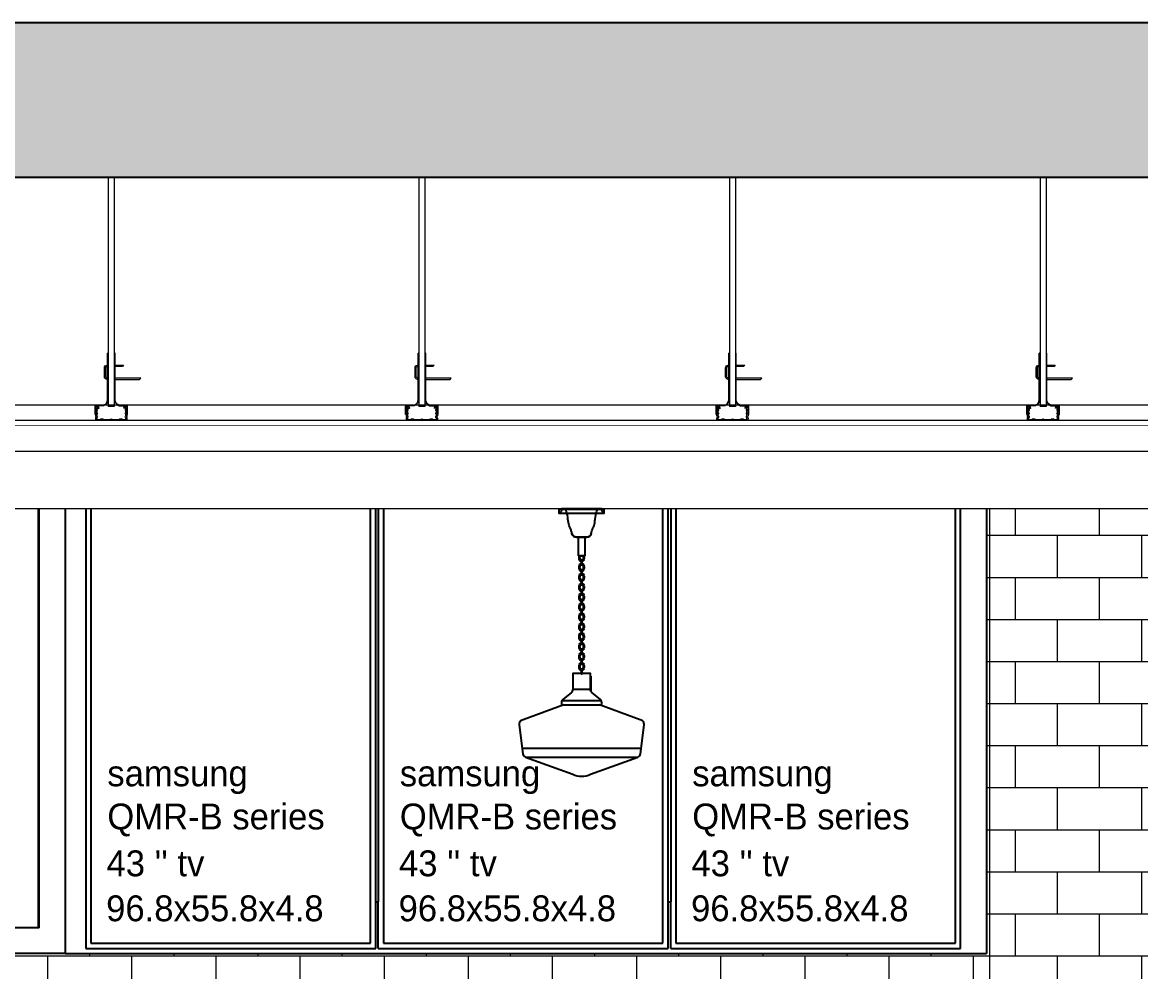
# Model space of a CAD drawing. Header units: millimetres. Extents: x 106699 to 122058, y 158555 to 162844.
# Drawn here: x 108004 to 108220, y 160350.9 to 160534.3 of the extents above; entities that cross this region are included whole.
import ezdxf

# ---------------------------------------------------------------- set-up
doc = ezdxf.new("R2010")
doc.units = ezdxf.units.MM
for name, color, linetype, lineweight in [('0-LNS-VLG', 9, 'Continuous', 0), ('2-SPS-ALC', 3, 'Continuous', 0), ('300_Z4_STR_F03$0$AUDIT_D_220920114151-103', 251, 'Continuous', 5), ('ahsap gorunus arka kalın', 43, 'Continuous', 9), ('ahsap kesit on', 40, 'Continuous', 20), ('no3_yazı tefriş', 152, 'Continuous', 0)]:
    doc.layers.add(name, color=color, linetype=linetype, lineweight=lineweight)
for name, color, linetype in [('2-SPC-STC-AsmaTavan', 3, 'Continuous'), ('300_Z4_STR_F03$0$2-SPS-RCN', 2, 'Continuous'), ('S2000-002 Çizgi', 7, 'Continuous')]:
    doc.layers.add(name, color=color, linetype=linetype)
doc.styles.get("Standard").update_dxf_attribs({"font": 'arial.ttf'})

# ---------------------------------------------------------------- blocks, each defined once
blk = doc.blocks.new('A$C56d1615e')
at = {"layer": 'no3_yazı tefriş', "color": 3, "char_height": 5, "width": 105.5846, "attachment_point": 1}
for s, insert in [('{\\fManrope Light|b0|i0|c0|p2;samsung\\PQMR-B series}', (0.23, 28.92, 4.89)), ("{\\fManrope Light|b0|i0|c0|p2;43 '' tv}", (0.07, 11.53, 4.89)), ('{\\fManrope Light|b0|i0|c0|p2;96.8x55.8x4.8}', (0, 2.84, 4.74))]:
    blk.add_mtext(s, dxfattribs=dict(at, insert=insert))
blk = doc.blocks.new('arka1')
at = {"layer": 'S2000-002 Çizgi', "color": 8, "true_color": 0x7a7a7a}
for p, q in [((117326.66, 157503.86), (117391.55, 157503.86)), ((117391.55, 157503.86), (117391.55, 157403.86)), ((117391.55, 157503.86), (117569.56, 157503.86)), ((117569.56, 157503.86), (117569.56, 157403.86)), ((117451.56, 157501.99), (117395.56, 157501.99)), ((117395.56, 157501.73), (117395.56, 157501.99)), ((117451.56, 157501.73), (117395.56, 157501.73)), ((117395.56, 157501.73), (117395.56, 157404.86)), ((117450.56, 157500.73), (117396.56, 157500.73)), ((117396.56, 157500.73), (117396.56, 157405.87)), ((117450.56, 157405.87), (117450.56, 157500.73)), ((117451.56, 157501.73), (117451.56, 157501.99)), ((117451.56, 157493.86), (117451.56, 157501.73)), ((117508.06, 157501.99), (117452.06, 157501.99)), ((117452.06, 157501.73), (117452.06, 157501.99)), ((117508.06, 157501.73), (117452.06, 157501.73)), ((117452.06, 157501.73), (117452.06, 157493.86)), ((117507.06, 157500.73), (117453.06, 157500.73)), ((117453.06, 157500.73), (117453.06, 157405.87)), ((117507.06, 157405.87), (117507.06, 157500.73)), ((117508.06, 157501.73), (117508.06, 157501.99)), ((117508.06, 157493.86), (117508.06, 157501.73)), ((117564.56, 157501.99), (117508.56, 157501.99)), ((117508.56, 157501.73), (117508.56, 157501.99)), ((117564.56, 157501.73), (117508.56, 157501.73)), ((117508.56, 157501.73), (117508.56, 157493.86)), ((117563.56, 157500.73), (117509.56, 157500.73)), ((117509.56, 157500.73), (117509.56, 157405.87)), ((117563.56, 157405.87), (117563.56, 157500.73)), ((117564.56, 157501.73), (117564.56, 157501.99)), ((117564.56, 157404.86), (117564.56, 157501.73)), ((117386.36, 157498.86), (117380.49, 157498.86)), ((117386.36, 157498.86), (117386.36, 157408.86)), ((117386.55, 157498.86), (117386.36, 157498.86)), ((117386.55, 157408.86), (117386.55, 157498.86)), ((117452.06, 157493.86), (117451.56, 157493.86)), ((117451.56, 157413.86), (117451.56, 157493.86)), ((117452.06, 157493.86), (117452.06, 157413.86)), ((117508.56, 157493.86), (117508.06, 157493.86)), ((117508.06, 157413.86), (117508.06, 157493.86)), ((117508.56, 157493.86), (117508.56, 157413.86)), ((117451.56, 157413.86), (117452.06, 157413.86)), ((117451.56, 157404.86), (117451.56, 157413.86)), ((117452.06, 157404.86), (117452.06, 157413.86)), ((117508.06, 157413.86), (117508.56, 157413.86)), ((117508.06, 157404.86), (117508.06, 157413.86)), ((117508.56, 157404.86), (117508.56, 157413.86)), ((117386.36, 157408.86), (117380.49, 157408.86)), ((117386.55, 157408.86), (117386.36, 157408.86)), ((117396.56, 157405.87), (117450.56, 157405.87)), ((117396.56, 157405.86), (117396.56, 157405.87)), ((117396.56, 157405.86), (117450.56, 157405.86)), ((117450.56, 157405.86), (117450.56, 157405.87)), ((117453.06, 157405.87), (117507.06, 157405.87)), ((117453.06, 157405.86), (117453.06, 157405.87)), ((117453.06, 157405.86), (117507.06, 157405.86)), ((117507.06, 157405.86), (117507.06, 157405.87)), ((117509.56, 157405.87), (117563.56, 157405.87)), ((117509.56, 157405.86), (117509.56, 157405.87)), ((117509.56, 157405.86), (117563.56, 157405.86)), ((117563.56, 157405.86), (117563.56, 157405.87)), ((117391.55, 157403.86), (117326.66, 157403.86)), ((117391.55, 157403.86), (117569.56, 157403.86)), ((117395.56, 157404.86), (117451.56, 157404.86)), ((117452.06, 157404.86), (117508.06, 157404.86)), ((117508.56, 157404.86), (117564.56, 157404.86))]:
    blk.add_line(p, q, dxfattribs=at)
blk.add_lwpolyline([(117256.55, 157503.86), (117256.55, 157505.86), (117569.56, 157505.86), (117569.56, 157503.86), (117256.55, 157503.86)], dxfattribs=at)
at = {"layer": 'S2000-002 Çizgi'}
for p in [(117399.49, 157412.27), (117455.99, 157412.27), (117512.49, 157412.27)]:
    blk.add_blockref('A$C56d1615e', p, dxfattribs=at)
blk = doc.blocks.new('*U66')
at = {"layer": '2-SPS-ALC'}
h = blk.add_hatch(color=256, dxfattribs=at)
h.dxf.hatch_style = 1
edge = h.paths.add_edge_path()
edge.add_arc((2.7, 2.4), 0.1, 0, 180, ccw=False)
edge.add_line((2.8, 2.4), (2.8, 2.26))
edge.add_arc((2.78, 2.26), 0.025, -60, 0, ccw=False)
edge.add_arc((2.9, 2.04), 0.225, 120, 240)
edge.add_arc((2.78, 1.82), 0.025, 0, 60, ccw=False)
edge.add_line((2.8, 1.82), (2.8, 1.59))
edge.add_arc((2.78, 1.59), 0.025, 300, 360, ccw=False)
edge.add_arc((2.9, 1.37), 0.225, 120, 240)
edge.add_arc((2.78, 1.15), 0.025, 0, 60, ccw=False)
edge.add_line((2.8, 1.15), (2.8, 0.92))
edge.add_arc((2.78, 0.92), 0.025, -60, 0, ccw=False)
edge.add_arc((2.9, 0.7), 0.225, 120, 240)
edge.add_arc((2.78, 0.48), 0.025, 0, 60, ccw=False)
edge.add_line((2.8, 0.48), (2.8, 0.23))
edge.add_arc((2.78, 0.23), 0.025, -90, 0, ccw=False)
edge.add_line((2.78, 0.2), (2.21, 0.2))
edge.add_arc((2.21, 0.23), 0.025, 214.3884, 270, ccw=False)
edge.add_arc((2.01, 0.08), 0.225, 34.3884, 90)
edge.add_line((2.01, 0.31), (1.66, 0.31))
edge.add_arc((1.66, 0.08), 0.225, 90, 145.6116)
edge.add_arc((1.45, 0.23), 0.025, 270, 325.6116, ccw=False)
edge.add_line((1.45, 0.2), (0.22, 0.2))
edge.add_arc((0.22, 0.23), 0.025, 210, 270, ccw=False)
edge.add_arc((0, 0.1), 0.225, 30, 150)
edge.add_arc((-0.22, 0.23), 0.025, 270, 330, ccw=False)
edge.add_line((-0.22, 0.2), (-1.45, 0.2))
edge.add_arc((-1.45, 0.23), 0.025, 214.3884, 270, ccw=False)
edge.add_arc((-1.66, 0.08), 0.225, 34.3884, 90)
edge.add_line((-1.66, 0.31), (-2.01, 0.31))
edge.add_arc((-2.01, 0.08), 0.225, 90, 145.6116)
edge.add_arc((-2.21, 0.23), 0.025, 270, 325.6116, ccw=False)
edge.add_line((-2.21, 0.2), (-2.78, 0.2))
edge.add_arc((-2.78, 0.23), 0.025, 180, 270, ccw=False)
edge.add_line((-2.8, 0.23), (-2.8, 0.48))
edge.add_arc((-2.78, 0.48), 0.025, 120, 180, ccw=False)
edge.add_arc((-2.9, 0.7), 0.225, 300, 420)
edge.add_arc((-2.78, 0.92), 0.025, 180, 240, ccw=False)
edge.add_line((-2.8, 0.92), (-2.8, 1.15))
edge.add_arc((-2.78, 1.15), 0.025, 120, 180, ccw=False)
edge.add_arc((-2.9, 1.37), 0.225, 300, 420)
edge.add_arc((-2.78, 1.59), 0.025, 180, 240, ccw=False)
edge.add_line((-2.8, 1.59), (-2.8, 1.82))
edge.add_arc((-2.78, 1.82), 0.025, 120, 180, ccw=False)
edge.add_arc((-2.9, 2.04), 0.225, 300, 420)
edge.add_arc((-2.78, 2.26), 0.025, 180, 240, ccw=False)
edge.add_line((-2.8, 2.26), (-2.8, 2.4))
edge.add_arc((-2.7, 2.4), 0.1, 0, 180, ccw=False)
edge.add_line((-2.6, 2.4), (-2.4, 2.4))
edge.add_arc((-2.7, 2.4), 0.3, 0, 180)
edge.add_line((-3, 2.4), (-3, 2.26))
edge.add_arc((-2.78, 2.26), 0.225, 180, 240)
edge.add_arc((-2.9, 2.04), 0.025, -60, 60, ccw=False)
edge.add_arc((-2.78, 1.82), 0.225, 120, 180)
edge.add_line((-3, 1.82), (-3, 1.59))
edge.add_arc((-2.78, 1.59), 0.225, 180, 240)
edge.add_arc((-2.9, 1.37), 0.025, -60, 60, ccw=False)
edge.add_arc((-2.78, 1.15), 0.225, 120, 180)
edge.add_line((-3, 1.15), (-3, 0.92))
edge.add_arc((-2.78, 0.92), 0.225, 180, 240)
edge.add_arc((-2.9, 0.7), 0.025, -60, 60, ccw=False)
edge.add_arc((-2.78, 0.48), 0.225, 120, 180)
edge.add_line((-3, 0.48), (-3, 0.23))
edge.add_arc((-2.78, 0.23), 0.225, 180, 270)
edge.add_line((-2.78, 0), (-2.21, 0))
edge.add_arc((-2.21, 0.23), 0.225, 270, 325.6116)
edge.add_arc((-2.01, 0.08), 0.025, 90, 145.6116, ccw=False)
edge.add_line((-2.01, 0.11), (-1.66, 0.11))
edge.add_arc((-1.66, 0.08), 0.025, 34.3884, 90, ccw=False)
edge.add_arc((-1.45, 0.23), 0.225, 214.3884, 270)
edge.add_line((-1.45, 0), (-0.22, 0))
edge.add_arc((-0.22, 0.23), 0.225, 270, 330)
edge.add_arc((0, 0.1), 0.025, 30, 150, ccw=False)
edge.add_arc((0.22, 0.23), 0.225, 210, 270)
edge.add_line((0.22, 0), (1.45, 0))
edge.add_arc((1.45, 0.23), 0.225, 270, 325.6116)
edge.add_arc((1.66, 0.08), 0.025, 90, 145.6116, ccw=False)
edge.add_line((1.66, 0.11), (2.01, 0.11))
edge.add_arc((2.01, 0.08), 0.025, 34.3884, 90, ccw=False)
edge.add_arc((2.21, 0.23), 0.225, 214.3884, 270)
edge.add_line((2.21, 0), (2.78, 0))
edge.add_arc((2.78, 0.23), 0.225, 270, 360)
edge.add_line((3, 0.23), (3, 0.48))
edge.add_arc((2.78, 0.48), 0.225, 360, 420)
edge.add_arc((2.9, 0.7), 0.025, 120, 240, ccw=False)
edge.add_arc((2.78, 0.92), 0.225, 300, 360)
edge.add_line((3, 0.92), (3, 1.15))
edge.add_arc((2.78, 1.15), 0.225, 0, 60)
edge.add_arc((2.9, 1.37), 0.025, 120, 240, ccw=False)
edge.add_arc((2.78, 1.59), 0.225, 300, 360)
edge.add_line((3, 1.59), (3, 1.82))
edge.add_arc((2.78, 1.82), 0.225, 360, 420)
edge.add_arc((2.9, 2.04), 0.025, 120, 240, ccw=False)
edge.add_arc((2.78, 2.26), 0.225, 300, 360)
edge.add_line((3, 2.26), (3, 2.4))
edge.add_arc((2.7, 2.4), 0.3, 360, 540)
edge.add_arc((2.5, 2.4), 0.1, 180, 360)
at = {"layer": '0-LNS-VLG'}
for p, q in [((-0.58, 46.94), (-0.58, 2.73)), ((0.58, 46.94), (0.58, 2.73)), ((-0.73, 13.03), (-0.62, 13.03)), ((-0.62, 13.03), (-0.58, 13.03)), ((0.58, 13.03), (0.63, 13.03)), ((0.63, 13.03), (0.73, 13.03)), ((-1.5, 2.86), (-1.5, 2.96)), ((-0.73, 3.97), (-0.62, 3.97)), ((-0.58, 2.73), (0.58, 2.73)), ((0.73, 3.97), (0.63, 3.97)), ((1.5, 2.86), (1.5, 2.96))]:
    blk.add_line(p, q, dxfattribs=at)
for points in [[(-3.05, 2.73), (-3.05, 1.15), (-3.15, 1.15), (-3.15, 2.73), (-3.15, 2.75, -0.414214), (-2.95, 2.95), (-1.59, 2.95, 0.102435), (-1.43, 2.98, 0.277557), (-0.73, 3.97), (-0.73, 13.03)], [(-0.62, 13.03), (-0.62, 3.97, -0.279244), (-1.39, 2.89, -0.102435), (-1.59, 2.85), (-2.95, 2.85, 0.414214), (-3.05, 2.75), (-3.05, 2.73)], [(0.63, 13.03), (0.63, 3.97, 0.279244), (1.39, 2.89, 0.102435), (1.59, 2.85), (2.95, 2.85, -0.414214), (3.05, 2.75), (3.05, 2.73), (3.05, 1.15), (3.15, 1.15), (3.15, 2.73), (3.15, 2.75, 0.414214), (2.95, 2.95), (1.59, 2.95, -0.102435), (1.43, 2.98, -0.277557), (0.73, 3.97), (0.73, 13.03)], [(0.73, 7.95), (0.83, 7.95, 0.414214), (1.33, 8.45), (1.33, 10.2, 0.414214), (0.83, 10.7), (0.73, 10.7)], [(0.73, 8.2), (0.83, 8.2, 0.414214), (1.08, 8.45), (1.08, 10.2, 0.414214), (0.83, 10.45), (0.73, 10.45)]]:
    blk.add_lwpolyline(points, format="xyb", dxfattribs=at)
for points in [[(-0.73, 10.7), (-2.37, 10.7), (-2.13, 10.45), (-0.73, 10.45)], [(-0.73, 7.95), (-5.43, 7.95), (-5.67, 8.2), (-0.73, 8.2)]]:
    blk.add_lwpolyline(points, dxfattribs=at)
at = {"layer": '2-SPS-ALC'}
blk.add_lwpolyline([(2.6, 2.4, -1), (2.8, 2.4), (2.8, 2.26, -0.267949), (2.79, 2.23, 0.57735), (2.79, 1.85, -0.267949), (2.8, 1.82), (2.8, 1.59, -0.267949), (2.79, 1.56, 0.57735), (2.79, 1.18, -0.267949), (2.8, 1.15), (2.8, 0.92, -0.267949), (2.79, 0.89, 0.57735), (2.79, 0.51, -0.267949), (2.8, 0.48), (2.8, 0.23, -0.414214), (2.78, 0.2), (2.21, 0.2, -0.247529), (2.19, 0.21, 0.247529), (2.01, 0.31), (1.66, 0.31, 0.247529), (1.47, 0.21, -0.247529), (1.45, 0.2), (0.22, 0.2, -0.267949), (0.19, 0.21, 0.57735), (-0.19, 0.21, -0.267949), (-0.22, 0.2), (-1.45, 0.2, -0.247529), (-1.47, 0.21, 0.247529), (-1.66, 0.31), (-2.01, 0.31, 0.247529), (-2.19, 0.21, -0.247529), (-2.21, 0.2), (-2.78, 0.2, -0.414214), (-2.8, 0.23), (-2.8, 0.48, -0.267949), (-2.79, 0.51, 0.57735), (-2.79, 0.89, -0.267949), (-2.8, 0.92), (-2.8, 1.15, -0.267949), (-2.79, 1.18, 0.57735), (-2.79, 1.56, -0.267949), (-2.8, 1.59), (-2.8, 1.82, -0.267949), (-2.79, 1.85, 0.57735), (-2.79, 2.23, -0.267949), (-2.8, 2.26), (-2.8, 2.4, -1), (-2.6, 2.4), (-2.4, 2.4, 1), (-3, 2.4), (-3, 2.26, 0.267949), (-2.89, 2.06, -0.57735), (-2.89, 2.02, 0.267949), (-3, 1.82), (-3, 1.59, 0.267949), (-2.89, 1.39, -0.57735), (-2.89, 1.35, 0.267949), (-3, 1.15), (-3, 0.92, 0.267949), (-2.89, 0.72, -0.57735), (-2.89, 0.68, 0.267949), (-3, 0.48), (-3, 0.23, 0.414214), (-2.78, 0), (-2.21, 0, 0.247529), (-2.03, 0.1, -0.247529), (-2.01, 0.11), (-1.66, 0.11, -0.247529), (-1.64, 0.1, 0.247529), (-1.45, 0), (-0.22, 0, 0.267949), (-0.02, 0.11, -0.57735), (0.02, 0.11, 0.267949), (0.22, 0), (1.45, 0, 0.247529), (1.64, 0.1, -0.247529), (1.66, 0.11), (2.01, 0.11, -0.247529), (2.03, 0.1, 0.247529), (2.21, 0), (2.78, 0, 0.414214), (3, 0.23), (3, 0.48, 0.267949), (2.89, 0.68, -0.57735), (2.89, 0.72, 0.267949), (3, 0.92), (3, 1.15, 0.267949), (2.89, 1.35, -0.57735), (2.89, 1.39, 0.267949), (3, 1.59), (3, 1.82, 0.267949), (2.89, 2.02, -0.57735), (2.89, 2.06, 0.267949), (3, 2.26), (3, 2.4, 1), (2.4, 2.4, 1)], format="xyb", close=True, dxfattribs=at)
blk = doc.blocks.new('A$C9395aed9')
for p, q in [((22.12, 80, 0.03), (12.88, 80, 0.03)), ((16.56, 72.06, 0.03), (16.56, 66.87, 0.03)), ((18.44, 72.06, 0.03), (18.44, 66.87, 0.03)), ((16.56, 66.87, 0.03), (18.44, 66.87, 0.03)), ((18.44, 66.87, 0.03), (16.56, 66.87, 0.03)), ((20.13, 28.89), (20.13, 33.11)), ((15, 29.45, -0.95), (20, 29.45, -0.95)), ((12.03, 26.35, -0.95), (22.97, 26.35, -0.95)), ((0.83, 12.94, -0.95), (34.18, 12.94, -0.95)), ((1.75, 10.44, -0.95), (33.26, 10.44, -0.95))]:
    blk.add_line(p, q)
for points, elevation in [([(12.88, 80), (11.88, 80, -0.253769), (11.25, 78.7), (11.25, 79.95), (23.75, 79.95), (23.75, 78.7, -0.253868), (23.13, 80), (22.12, 80)], 0.03), ([(20.2, 73.04, -0.352299), (18.98, 72.06), (16.03, 72.06, -0.352299), (14.8, 73.04)], 0.03), ([(14.8, 73.04, 0.352299), (16.03, 72.06), (18.98, 72.06, 0.352299), (20.2, 73.04)], 0.03), ([(12.5, 25.1), (1.09, 20.88, 0.414214), (0.01, 19.48), (1.02, 11.42, 0.26287), (1.75, 10.44), (15, 5.72, 0.25), (20, 5.72), (33.26, 10.44, 0.26287), (33.99, 11.42), (35, 19.48, 0.414214), (33.91, 20.88), (22.5, 25.1)], -0.95)]:
    blk.add_lwpolyline(points, format="xyb", dxfattribs=dict(elevation=elevation))
at = {"elevation": 0.03}
blk.add_lwpolyline([(23.75, 78.7), (11.25, 78.7), (11.25, 79.95), (23.75, 79.95)], close=True, dxfattribs=at)
at = {"elevation": -0.95}
for points in [[(17.38, 65.6), (17.38, 64.35, 0.414214), (17.45, 64.28), (17.55, 64.28, 0.414214), (17.62, 64.35), (17.62, 65.6, 0.414214), (17.55, 65.67), (17.45, 65.67, 0.414214)], [(17.38, 62.82), (17.38, 61.58, 0.414214), (17.45, 61.51), (17.55, 61.51, 0.414214), (17.62, 61.58), (17.62, 62.82, 0.414214), (17.55, 62.89), (17.45, 62.89, 0.414214)], [(17.38, 60.04), (17.38, 58.8, 0.414214), (17.45, 58.73), (17.55, 58.73, 0.414214), (17.62, 58.8), (17.62, 60.04, 0.414214), (17.55, 60.12), (17.45, 60.12, 0.414214)], [(17.38, 57.27), (17.38, 56.02, 0.414214), (17.45, 55.95), (17.55, 55.95, 0.414214), (17.62, 56.02), (17.62, 57.27, 0.414214), (17.55, 57.34), (17.45, 57.34, 0.414214)], [(17.38, 54.49), (17.38, 53.25, 0.414214), (17.45, 53.18), (17.55, 53.18, 0.414214), (17.62, 53.25), (17.62, 54.49, 0.414214), (17.55, 54.56), (17.45, 54.56, 0.414214)], [(17.38, 51.71), (17.38, 50.47, 0.414214), (17.45, 50.4), (17.55, 50.4, 0.414214), (17.62, 50.47), (17.62, 51.71, 0.414214), (17.55, 51.79), (17.45, 51.79, 0.414214)], [(17.38, 48.94), (17.38, 47.69, 0.414214), (17.45, 47.62), (17.55, 47.62, 0.414214), (17.62, 47.69), (17.62, 48.94, 0.414214), (17.55, 49.01), (17.45, 49.01, 0.414214)], [(17.38, 46.16), (17.38, 44.92, 0.414214), (17.45, 44.85), (17.55, 44.85, 0.414214), (17.62, 44.92), (17.62, 46.16, 0.414214), (17.55, 46.23), (17.45, 46.23, 0.414214)], [(17.38, 43.39), (17.38, 42.14, 0.414214), (17.45, 42.07), (17.55, 42.07, 0.414214), (17.62, 42.14), (17.62, 43.39, 0.414214), (17.55, 43.46), (17.45, 43.46, 0.414214)], [(17.38, 40.61), (17.38, 39.37, 0.414214), (17.45, 39.29), (17.55, 39.29, 0.414214), (17.62, 39.37), (17.62, 40.61, 0.414214), (17.55, 40.68), (17.45, 40.68, 0.414214)], [(17.38, 37.83), (17.38, 36.59, 0.414214), (17.45, 36.52), (17.55, 36.52, 0.414214), (17.62, 36.59), (17.62, 37.83, 0.414214), (17.55, 37.9), (17.45, 37.9, 0.414214)], [(17.38, 35.06), (17.38, 33.81, 0.414214), (17.45, 33.74), (17.55, 33.74, 0.414214), (17.62, 33.81), (17.62, 35.06, 0.414214), (17.55, 35.13), (17.45, 35.13, 0.414214)], [(15, 29.45, -0.227838), (14.53, 28.47), (12.34, 26.72, 0.227838), (11.88, 25.75), (11.88, 25.1), (23.13, 25.1), (23.13, 25.75, 0.227838), (22.66, 26.72), (20.47, 28.47, -0.227838), (20, 29.45), (20, 33.85), (15, 33.85)]]:
    blk.add_lwpolyline(points, format="xyb", close=True, dxfattribs=at)
at = {"extrusion": (0, 0, -1)}
for centre, start_param, end_param in [((17.5, 66.36, -0.95), 3.405351, 5.290625), ((17.5, 66.36, -0.95), 0.992561, 2.877835), ((17.5, 63.59, -0.95), 3.405351, 6.019427), ((17.5, 63.59, -0.95), 0.263758, 2.877835), ((17.5, 60.81, -0.95), 3.405351, 6.019427), ((17.5, 60.81, -0.95), 0.263758, 2.877835), ((17.5, 58.03, -0.95), 3.405351, 6.019427), ((17.5, 58.03, -0.95), 0.263758, 2.877835), ((17.5, 55.26, -0.95), 3.405351, 6.019427), ((17.5, 52.48, -0.95), 3.405351, 6.019427), ((17.5, 55.26, -0.95), 0.263758, 2.877835), ((17.5, 52.48, -0.95), 0.263758, 2.877835), ((17.5, 49.7, -0.95), 3.405351, 6.019427), ((17.5, 49.7, -0.95), 0.263758, 2.877835), ((17.5, 46.93, -0.95), 3.405351, 6.019427), ((17.5, 46.93, -0.95), 0.263758, 2.877835), ((17.5, 44.15, -0.95), 3.405351, 6.019427), ((17.5, 44.15, -0.95), 0.263758, 2.877835), ((17.5, 41.38, -0.95), 3.405351, 6.019427), ((17.5, 41.38, -0.95), 0.263758, 2.877835), ((17.5, 38.6, -0.95), 3.405351, 6.019427), ((17.5, 38.6, -0.95), 0.263758, 2.877835), ((17.5, 35.82, -0.95), 3.405351, 6.019427), ((17.5, 35.82, -0.95), 0.263758, 2.877835)]:
    blk.add_ellipse(centre, major_axis=(0, 0.935), ratio=0.494742, start_param=start_param, end_param=end_param, dxfattribs=at)
for points, knots in [([(14.8, 73.04, 0.03), (14.75, 73.29, 0.03), (14.61, 73.85, 0.03), (14.3, 74.82, 0.03), (13.93, 75.17, 0.03), (13.57, 78.07, 0.03), (13.3, 79.37, 0.03), (12.97, 79.86, 0.03), (12.88, 80, 0.03)], [0.403662, 0.403662, 0.403662, 0.403662, 0.710546, 1.090047, 1.568727, 1.932922, 2.4378, 2.637021, 2.637021, 2.637021, 2.637021]), ([(20.2, 73.04, 0.03), (20.25, 73.29, 0.03), (20.39, 73.85, 0.03), (20.7, 74.82, 0.03), (21.07, 75.17, 0.03), (21.43, 78.07, 0.03), (21.7, 79.37, 0.03), (22.03, 79.86, 0.03), (22.12, 80, 0.03)], [0.403662, 0.403662, 0.403662, 0.403662, 0.710546, 1.090047, 1.568727, 1.932922, 2.4378, 2.637021, 2.637021, 2.637021, 2.637021]), ([(17.38, 65.2, -0.95), (17.32, 65.22, -0.95), (17.26, 65.25, -0.95), (17.11, 65.35, -0.95), (17.04, 65.44, -0.95), (16.87, 65.76, -0.95), (16.81, 66.02, -0.95), (16.79, 66.49, -0.95), (16.81, 66.69, -0.95), (16.86, 66.87, -0.95)], [3.271885, 3.271885, 3.271885, 3.271885, 3.472266, 3.472266, 3.871195, 3.871195, 4.638602, 4.638602, 5.212436, 5.212436, 5.212436, 5.212436]), ([(18.14, 66.87, -0.95), (18.17, 66.78, -0.95), (18.18, 66.67, -0.95), (18.22, 66.31, -0.95), (18.2, 66.05, -0.95), (18.08, 65.64, -0.95), (18, 65.48, -0.95), (17.81, 65.29, -0.95), (17.72, 65.23, -0.95), (17.62, 65.2, -0.95)], [7.353843, 7.353843, 7.353843, 7.353843, 7.66135, 7.66135, 8.389874, 8.389874, 8.957592, 8.957592, 9.295507, 9.295507, 9.295507, 9.295507]), ([(17.38, 62.43, -0.95), (17.32, 62.44, -0.95), (17.26, 62.47, -0.95), (17.11, 62.57, -0.95), (17.04, 62.67, -0.95), (16.87, 62.98, -0.95), (16.81, 63.24, -0.95), (16.79, 63.78, -0.95), (16.83, 64.05, -0.95), (16.98, 64.42, -0.95), (17.06, 64.55, -0.95), (17.24, 64.69, -0.95), (17.31, 64.73, -0.95), (17.38, 64.75, -0.95)], [3.271885, 3.271885, 3.271885, 3.271885, 3.472266, 3.472266, 3.871195, 3.871195, 4.638602, 4.638602, 5.406008, 5.406008, 5.906148, 5.906148, 6.153282, 6.153282, 6.153282, 6.153282]), ([(17.62, 64.75, -0.95), (17.68, 64.73, -0.95), (17.73, 64.71, -0.95), (17.86, 64.62, -0.95), (17.93, 64.55, -0.95), (18.1, 64.28, -0.95), (18.17, 64.04, -0.95), (18.22, 63.54, -0.95), (18.2, 63.27, -0.95), (18.08, 62.86, -0.95), (18, 62.7, -0.95), (17.81, 62.51, -0.95), (17.72, 62.45, -0.95), (17.62, 62.43, -0.95)], [6.412731, 6.412731, 6.412731, 6.412731, 6.608005, 6.608005, 6.932825, 6.932825, 7.66135, 7.66135, 8.389874, 8.389874, 8.957592, 8.957592, 9.295507, 9.295507, 9.295507, 9.295507]), ([(17.38, 59.65, -0.95), (17.32, 59.67, -0.95), (17.26, 59.69, -0.95), (17.11, 59.8, -0.95), (17.04, 59.89, -0.95), (16.87, 60.2, -0.95), (16.81, 60.46, -0.95), (16.79, 61, -0.95), (16.83, 61.28, -0.95), (16.98, 61.65, -0.95), (17.06, 61.78, -0.95), (17.24, 61.92, -0.95), (17.31, 61.95, -0.95), (17.38, 61.97, -0.95)], [3.271885, 3.271885, 3.271885, 3.271885, 3.472266, 3.472266, 3.871195, 3.871195, 4.638602, 4.638602, 5.406008, 5.406008, 5.906148, 5.906148, 6.153282, 6.153282, 6.153282, 6.153282]), ([(17.62, 61.97, -0.95), (17.68, 61.96, -0.95), (17.73, 61.93, -0.95), (17.86, 61.84, -0.95), (17.93, 61.77, -0.95), (18.1, 61.5, -0.95), (18.17, 61.27, -0.95), (18.22, 60.76, -0.95), (18.2, 60.5, -0.95), (18.08, 60.09, -0.95), (18, 59.93, -0.95), (17.81, 59.74, -0.95), (17.72, 59.68, -0.95), (17.62, 59.65, -0.95)], [6.412731, 6.412731, 6.412731, 6.412731, 6.608005, 6.608005, 6.932825, 6.932825, 7.66135, 7.66135, 8.389874, 8.389874, 8.957592, 8.957592, 9.295507, 9.295507, 9.295507, 9.295507]), ([(17.38, 56.87, -0.95), (17.32, 56.89, -0.95), (17.26, 56.92, -0.95), (17.11, 57.02, -0.95), (17.04, 57.11, -0.95), (16.87, 57.43, -0.95), (16.81, 57.69, -0.95), (16.79, 58.23, -0.95), (16.83, 58.5, -0.95), (16.98, 58.87, -0.95), (17.06, 59, -0.95), (17.24, 59.14, -0.95), (17.31, 59.18, -0.95), (17.38, 59.2, -0.95)], [3.271885, 3.271885, 3.271885, 3.271885, 3.472266, 3.472266, 3.871195, 3.871195, 4.638602, 4.638602, 5.406008, 5.406008, 5.906148, 5.906148, 6.153282, 6.153282, 6.153282, 6.153282]), ([(17.38, 54.1, -0.95), (17.32, 54.11, -0.95), (17.26, 54.14, -0.95), (17.11, 54.24, -0.95), (17.04, 54.34, -0.95), (16.87, 54.65, -0.95), (16.81, 54.91, -0.95), (16.79, 55.45, -0.95), (16.83, 55.72, -0.95), (16.98, 56.09, -0.95), (17.06, 56.22, -0.95), (17.24, 56.36, -0.95), (17.31, 56.4, -0.95), (17.38, 56.42, -0.95)], [3.271885, 3.271885, 3.271885, 3.271885, 3.472266, 3.472266, 3.871195, 3.871195, 4.638602, 4.638602, 5.406008, 5.406008, 5.906148, 5.906148, 6.153282, 6.153282, 6.153282, 6.153282]), ([(17.62, 59.2, -0.95), (17.68, 59.18, -0.95), (17.73, 59.15, -0.95), (17.86, 59.07, -0.95), (17.93, 58.99, -0.95), (18.1, 58.73, -0.95), (18.17, 58.49, -0.95), (18.22, 57.98, -0.95), (18.2, 57.72, -0.95), (18.08, 57.31, -0.95), (18, 57.15, -0.95), (17.81, 56.96, -0.95), (17.72, 56.9, -0.95), (17.62, 56.87, -0.95)], [6.412731, 6.412731, 6.412731, 6.412731, 6.608005, 6.608005, 6.932825, 6.932825, 7.66135, 7.66135, 8.389874, 8.389874, 8.957592, 8.957592, 9.295507, 9.295507, 9.295507, 9.295507]), ([(17.62, 56.42, -0.95), (17.68, 56.4, -0.95), (17.73, 56.38, -0.95), (17.86, 56.29, -0.95), (17.93, 56.22, -0.95), (18.1, 55.95, -0.95), (18.17, 55.71, -0.95), (18.22, 55.21, -0.95), (18.2, 54.94, -0.95), (18.08, 54.53, -0.95), (18, 54.37, -0.95), (17.81, 54.18, -0.95), (17.72, 54.12, -0.95), (17.62, 54.1, -0.95)], [6.412731, 6.412731, 6.412731, 6.412731, 6.608005, 6.608005, 6.932825, 6.932825, 7.66135, 7.66135, 8.389874, 8.389874, 8.957592, 8.957592, 9.295507, 9.295507, 9.295507, 9.295507]), ([(17.38, 51.32, -0.95), (17.32, 51.34, -0.95), (17.26, 51.36, -0.95), (17.11, 51.47, -0.95), (17.04, 51.56, -0.95), (16.87, 51.87, -0.95), (16.81, 52.13, -0.95), (16.79, 52.67, -0.95), (16.83, 52.95, -0.95), (16.98, 53.32, -0.95), (17.06, 53.45, -0.95), (17.24, 53.59, -0.95), (17.31, 53.62, -0.95), (17.38, 53.64, -0.95)], [3.271885, 3.271885, 3.271885, 3.271885, 3.472266, 3.472266, 3.871195, 3.871195, 4.638602, 4.638602, 5.406008, 5.406008, 5.906148, 5.906148, 6.153282, 6.153282, 6.153282, 6.153282]), ([(17.62, 53.64, -0.95), (17.68, 53.63, -0.95), (17.73, 53.6, -0.95), (17.86, 53.51, -0.95), (17.93, 53.44, -0.95), (18.1, 53.17, -0.95), (18.17, 52.94, -0.95), (18.22, 52.43, -0.95), (18.2, 52.17, -0.95), (18.08, 51.76, -0.95), (18, 51.6, -0.95), (17.81, 51.41, -0.95), (17.72, 51.35, -0.95), (17.62, 51.32, -0.95)], [6.412731, 6.412731, 6.412731, 6.412731, 6.608005, 6.608005, 6.932825, 6.932825, 7.66135, 7.66135, 8.389874, 8.389874, 8.957592, 8.957592, 9.295507, 9.295507, 9.295507, 9.295507]), ([(17.38, 48.54, -0.95), (17.32, 48.56, -0.95), (17.26, 48.59, -0.95), (17.11, 48.69, -0.95), (17.04, 48.78, -0.95), (16.87, 49.1, -0.95), (16.81, 49.36, -0.95), (16.79, 49.9, -0.95), (16.83, 50.17, -0.95), (16.98, 50.54, -0.95), (17.06, 50.67, -0.95), (17.24, 50.81, -0.95), (17.31, 50.85, -0.95), (17.38, 50.87, -0.95)], [3.271885, 3.271885, 3.271885, 3.271885, 3.472266, 3.472266, 3.871195, 3.871195, 4.638602, 4.638602, 5.406008, 5.406008, 5.906148, 5.906148, 6.153282, 6.153282, 6.153282, 6.153282]), ([(17.62, 50.87, -0.95), (17.68, 50.85, -0.95), (17.73, 50.82, -0.95), (17.86, 50.74, -0.95), (17.93, 50.66, -0.95), (18.1, 50.4, -0.95), (18.17, 50.16, -0.95), (18.22, 49.65, -0.95), (18.2, 49.39, -0.95), (18.08, 48.98, -0.95), (18, 48.82, -0.95), (17.81, 48.63, -0.95), (17.72, 48.57, -0.95), (17.62, 48.54, -0.95)], [6.412731, 6.412731, 6.412731, 6.412731, 6.608005, 6.608005, 6.932825, 6.932825, 7.66135, 7.66135, 8.389874, 8.389874, 8.957592, 8.957592, 9.295507, 9.295507, 9.295507, 9.295507]), ([(17.38, 45.77, -0.95), (17.32, 45.78, -0.95), (17.26, 45.81, -0.95), (17.11, 45.91, -0.95), (17.04, 46.01, -0.95), (16.87, 46.32, -0.95), (16.81, 46.58, -0.95), (16.79, 47.12, -0.95), (16.83, 47.39, -0.95), (16.98, 47.76, -0.95), (17.06, 47.89, -0.95), (17.24, 48.03, -0.95), (17.31, 48.07, -0.95), (17.38, 48.09, -0.95)], [3.271885, 3.271885, 3.271885, 3.271885, 3.472266, 3.472266, 3.871195, 3.871195, 4.638602, 4.638602, 5.406008, 5.406008, 5.906148, 5.906148, 6.153282, 6.153282, 6.153282, 6.153282]), ([(17.62, 48.09, -0.95), (17.68, 48.07, -0.95), (17.73, 48.05, -0.95), (17.86, 47.96, -0.95), (17.93, 47.89, -0.95), (18.1, 47.62, -0.95), (18.17, 47.38, -0.95), (18.22, 46.88, -0.95), (18.2, 46.61, -0.95), (18.08, 46.2, -0.95), (18, 46.04, -0.95), (17.81, 45.85, -0.95), (17.72, 45.79, -0.95), (17.62, 45.77, -0.95)], [6.412731, 6.412731, 6.412731, 6.412731, 6.608005, 6.608005, 6.932825, 6.932825, 7.66135, 7.66135, 8.389874, 8.389874, 8.957592, 8.957592, 9.295507, 9.295507, 9.295507, 9.295507]), ([(17.38, 42.99, -0.95), (17.32, 43.01, -0.95), (17.26, 43.03, -0.95), (17.11, 43.14, -0.95), (17.04, 43.23, -0.95), (16.87, 43.54, -0.95), (16.81, 43.8, -0.95), (16.79, 44.34, -0.95), (16.83, 44.62, -0.95), (16.98, 44.99, -0.95), (17.06, 45.12, -0.95), (17.24, 45.26, -0.95), (17.31, 45.29, -0.95), (17.38, 45.31, -0.95)], [3.271885, 3.271885, 3.271885, 3.271885, 3.472266, 3.472266, 3.871195, 3.871195, 4.638602, 4.638602, 5.406008, 5.406008, 5.906148, 5.906148, 6.153282, 6.153282, 6.153282, 6.153282]), ([(17.62, 45.31, -0.95), (17.68, 45.3, -0.95), (17.73, 45.27, -0.95), (17.86, 45.18, -0.95), (17.93, 45.11, -0.95), (18.1, 44.84, -0.95), (18.17, 44.61, -0.95), (18.22, 44.1, -0.95), (18.2, 43.84, -0.95), (18.08, 43.43, -0.95), (18, 43.27, -0.95), (17.81, 43.08, -0.95), (17.72, 43.02, -0.95), (17.62, 42.99, -0.95)], [6.412731, 6.412731, 6.412731, 6.412731, 6.608005, 6.608005, 6.932825, 6.932825, 7.66135, 7.66135, 8.389874, 8.389874, 8.957592, 8.957592, 9.295507, 9.295507, 9.295507, 9.295507]), ([(17.38, 40.22, -0.95), (17.32, 40.23, -0.95), (17.26, 40.26, -0.95), (17.11, 40.36, -0.95), (17.04, 40.45, -0.95), (16.87, 40.77, -0.95), (16.81, 41.03, -0.95), (16.79, 41.57, -0.95), (16.83, 41.84, -0.95), (16.98, 42.21, -0.95), (17.06, 42.34, -0.95), (17.24, 42.48, -0.95), (17.31, 42.52, -0.95), (17.38, 42.54, -0.95)], [3.271885, 3.271885, 3.271885, 3.271885, 3.472266, 3.472266, 3.871195, 3.871195, 4.638602, 4.638602, 5.406008, 5.406008, 5.906148, 5.906148, 6.153282, 6.153282, 6.153282, 6.153282]), ([(17.62, 42.54, -0.95), (17.68, 42.52, -0.95), (17.73, 42.49, -0.95), (17.86, 42.41, -0.95), (17.93, 42.33, -0.95), (18.1, 42.07, -0.95), (18.17, 41.83, -0.95), (18.22, 41.33, -0.95), (18.2, 41.06, -0.95), (18.08, 40.65, -0.95), (18, 40.49, -0.95), (17.81, 40.3, -0.95), (17.72, 40.24, -0.95), (17.62, 40.21, -0.95)], [6.412731, 6.412731, 6.412731, 6.412731, 6.608005, 6.608005, 6.932825, 6.932825, 7.66135, 7.66135, 8.389874, 8.389874, 8.957592, 8.957592, 9.295507, 9.295507, 9.295507, 9.295507]), ([(17.38, 37.44, -0.95), (17.32, 37.45, -0.95), (17.26, 37.48, -0.95), (17.11, 37.58, -0.95), (17.04, 37.68, -0.95), (16.87, 37.99, -0.95), (16.81, 38.25, -0.95), (16.79, 38.79, -0.95), (16.83, 39.06, -0.95), (16.98, 39.43, -0.95), (17.06, 39.56, -0.95), (17.24, 39.7, -0.95), (17.31, 39.74, -0.95), (17.38, 39.76, -0.95)], [3.271885, 3.271885, 3.271885, 3.271885, 3.472266, 3.472266, 3.871195, 3.871195, 4.638602, 4.638602, 5.406008, 5.406008, 5.906148, 5.906148, 6.153282, 6.153282, 6.153282, 6.153282]), ([(17.62, 39.76, -0.95), (17.68, 39.74, -0.95), (17.73, 39.72, -0.95), (17.86, 39.63, -0.95), (17.93, 39.56, -0.95), (18.1, 39.29, -0.95), (18.17, 39.05, -0.95), (18.22, 38.55, -0.95), (18.2, 38.28, -0.95), (18.08, 37.87, -0.95), (18, 37.71, -0.95), (17.81, 37.52, -0.95), (17.72, 37.46, -0.95), (17.62, 37.44, -0.95)], [6.412731, 6.412731, 6.412731, 6.412731, 6.608005, 6.608005, 6.932825, 6.932825, 7.66135, 7.66135, 8.389874, 8.389874, 8.957592, 8.957592, 9.295507, 9.295507, 9.295507, 9.295507]), ([(17.38, 34.66, -0.95), (17.32, 34.68, -0.95), (17.26, 34.7, -0.95), (17.11, 34.81, -0.95), (17.04, 34.9, -0.95), (16.87, 35.21, -0.95), (16.81, 35.47, -0.95), (16.79, 36.01, -0.95), (16.83, 36.29, -0.95), (16.98, 36.66, -0.95), (17.06, 36.79, -0.95), (17.24, 36.93, -0.95), (17.31, 36.96, -0.95), (17.38, 36.98, -0.95)], [3.271885, 3.271885, 3.271885, 3.271885, 3.472266, 3.472266, 3.871195, 3.871195, 4.638602, 4.638602, 5.406008, 5.406008, 5.906148, 5.906148, 6.153282, 6.153282, 6.153282, 6.153282]), ([(17.62, 36.98, -0.95), (17.68, 36.97, -0.95), (17.73, 36.94, -0.95), (17.86, 36.85, -0.95), (17.93, 36.78, -0.95), (18.1, 36.51, -0.95), (18.17, 36.28, -0.95), (18.22, 35.77, -0.95), (18.2, 35.51, -0.95), (18.08, 35.1, -0.95), (18, 34.94, -0.95), (17.81, 34.75, -0.95), (17.72, 34.69, -0.95), (17.62, 34.66, -0.95)], [6.412731, 6.412731, 6.412731, 6.412731, 6.608005, 6.608005, 6.932825, 6.932825, 7.66135, 7.66135, 8.389874, 8.389874, 8.957592, 8.957592, 9.295507, 9.295507, 9.295507, 9.295507])]:
    blk.add_open_spline(points, degree=3, knots=knots)

msp = doc.modelspace()

# ---------------------------------------------------------------- hatches: boundary and pattern name
at = {"layer": '300_Z4_STR_F03$0$AUDIT_D_220920114151-103', "true_color": 0x303030}
h = msp.add_hatch(color=250, dxfattribs=at)
h.dxf.hatch_style = 1
h.paths.add_polyline_path([(109087.39, 160504.32), (108291.38, 160504.32), (108290.9, 160504.32), (107804.53, 160504.32), (107804.53, 160534.32), (109087.39, 160534.32)])
h.paths.add_polyline_path([(107786.01, 160185.32), (109041.38, 160185.32), (109041.38, 160185.32), (109087.39, 160185.32), (109087.39, 160202.32), (107786.01, 160202.32)])
h.paths.add_polyline_path([(107786.01, 160199.32), (107428.02, 160199.32), (107428.02, 160185.32), (107786.01, 160185.32)])
at = {"layer": 'ahsap gorunus arka kalın', "true_color": 0xc3d8cc}
h = msp.add_hatch(dxfattribs=at)
h.set_pattern_fill('AR-B816', color=254, scale=0.04)
h.set_pattern_definition([(0, (-14390.673, 459.902), (0, 8.128), []), (90, (-14390.673, 459.902), (-8.128, 8.128), [8.128, -8.128])])
h.paths.add_polyline_path([(108737.22, 160454.37), (108736.19, 160454.37), (108736.19, 160455.37), (108667.22, 160455.37), (108667.22, 160296.53), (108667.52, 160296.82), (108671.16, 160296.82), (108671.16, 160378.32), (108673.7, 160378.32), (108731.63, 160378.32), (108734.27, 160378.32), (108734.27, 160363.96), (108734.27, 160354.82), (108737.22, 160354.82), (108737.22, 160378.82), (108735.72, 160378.82), (108735.5, 160378.82), (108735.41, 160378.82), (108735.33, 160378.82), (108735.22, 160378.82), (108735.22, 160380.35), (108734.62, 160381.64), (108733.96, 160382.91), (108733.26, 160384.15), (108732.5, 160385.35), (108731.69, 160386.53), (108730.84, 160387.67), (108729.93, 160388.77), (108728.99, 160389.83), (108727.99, 160390.86), (108726.96, 160391.84), (108725.89, 160392.77), (108724.78, 160393.67), (108723.63, 160394.51), (108722.45, 160395.3), (108721.23, 160396.05), (108719.99, 160396.74), (108718.71, 160397.38), (108717.42, 160397.97), (108716.09, 160398.5), (108714.75, 160398.98), (108713.39, 160399.4), (108712.01, 160399.77), (108710.62, 160400.07), (108709.22, 160400.32), (108708.76, 160400.32), (108708.35, 160400.58), (108708.18, 160401.07), (108708.35, 160401.56), (108708.76, 160401.82), (108707.47, 160401.82), (108706.73, 160401.82), (108706.71, 160402.21), (108706.28, 160402.29), (108706.07, 160402.58), (108705.95, 160403.26), (108705.9, 160403.48), (108705.79, 160403.61), (108705.92, 160403.43), (108705.96, 160403.2), (108706.05, 160402.71), (108706.15, 160402.48), (108706.17, 160402.45), (108706.22, 160402.39), (108706.27, 160402.35), (108706.33, 160402.31), (108706.4, 160402.28), (108706.46, 160402.26), (108706.53, 160402.24), (108706.6, 160402.24), (108706.71, 160402.24), (108706.72, 160402), (108706.73, 160401.95), (108706.75, 160401.9), (108706.76, 160401.88), (108706.78, 160401.86), (108706.8, 160401.85), (108706.82, 160401.83), (108706.85, 160401.83), (108706.49, 160401.82), (108704.89, 160404.82), (108735.47, 160404.82), (108735.5, 160404.82), (108735.61, 160404.82), (108737.22, 160404.82)])
h.paths.add_polyline_path([(108705.79, 160403.62), (108705.72, 160403.69), (108705.84, 160403.57), (108705.9, 160403.42), (108705.88, 160403.47)], flags=17)
h.paths.add_polyline_path([(108705.29, 160404.18), (108705.39, 160404.01), (108705.31, 160404.18)], flags=17)
h.paths.add_polyline_path([(108705.35, 160404.09), (108705.45, 160403.88), (108705.6, 160403.79), (108705.42, 160403.92)], flags=17)
edge = h.paths.add_edge_path()
edge.add_line((108667.22, 160455.37), (108585.82, 160455.37))
edge.add_line((108585.82, 160455.37), (108585.82, 160215.32))
edge.add_line((108585.82, 160215.32), (108667.22, 160215.32))
edge.add_line((108667.22, 160215.32), (108667.22, 160281.92))
edge.add_line((108667.22, 160281.92), (108664.77, 160281.92))
edge.add_arc((108669.22, 160281.04), 4.53, 116.1925, 168.8129, ccw=False)
edge.add_line((108667.22, 160285.1), (108667.22, 160294.82))
edge.add_line((108667.22, 160294.82), (108667.22, 160296.53))
edge.add_line((108667.22, 160296.53), (108667.22, 160296.53))
edge.add_line((108667.22, 160296.53), (108667.22, 160455.37))
h.paths.add_polyline_path([(108585.82, 160455.37), (108585.03, 160455.37), (108585.03, 160454.57), (108585.03, 160354.57), (108380.22, 160354.57), (108380.22, 160454.57), (108380.22, 160455.37), (108257.22, 160455.37), (108257.22, 160215.32), (108262.4, 160215.32), (108262.4, 160215.69), (108262.23, 160215.69), (108258.34, 160215.69), (108258.34, 160215.83), (108258.34, 160267.57), (108258.34, 160267.59), (108262.77, 160267.59), (108262.77, 160281.94), (108262.62, 160281.93), (108262.1, 160281.93), (108262.1, 160284.08), (108262.77, 160284.08), (108262.77, 160364.92), (108262.62, 160364.91), (108262.1, 160364.91), (108262.1, 160367.06), (108262.77, 160367.06), (108262.77, 160385.44), (108262.53, 160385.38), (108262.46, 160385.4), (108262.6, 160385.4), (108262.66, 160385.42), (108262.68, 160385.46), (108262.68, 160389.23), (108263.77, 160389.23), (108263.77, 160389.46), (108263.77, 160391.18), (108258.32, 160391.15), (108258.32, 160406.09), (108378.32, 160406.12), (108378.32, 160391.18), (108372.61, 160391.18), (108372.61, 160389.23), (108373.71, 160389.23), (108373.71, 160385.46), (108373.73, 160385.42), (108373.86, 160385.38), (108373.93, 160385.4), (108373.61, 160385.4), (108373.61, 160367.02), (108373.76, 160367.06), (108374.3, 160367.06), (108374.3, 160364.91), (108373.61, 160364.91), (108373.61, 160284.04), (108373.76, 160284.08), (108374.3, 160284.08), (108374.3, 160281.93), (108373.61, 160281.93), (108373.61, 160267.59), (108378.32, 160267.59), (108378.32, 160215.69), (108374.45, 160215.69), (108374.45, 160215.32), (108380.22, 160215.32), (108380.22, 160217.32), (108380.23, 160292.82), (108380.22, 160292.82), (108380.22, 160294.78), (108380.02, 160294.91), (108380.02, 160295.02), (108380.03, 160294.97), (108380.04, 160294.93), (108380.07, 160294.89), (108380.1, 160294.86), (108380.14, 160294.84), (108380.18, 160294.82), (108380.22, 160294.82), (108585.02, 160294.82), (108585.02, 160296.82), (108583.22, 160296.82), (108583.07, 160296.82), (108583.03, 160296.82), (108583.02, 160296.82), (108583.02, 160306.82), (108380.42, 160306.82), (108380.38, 160306.81), (108380.24, 160306.76), (108380.23, 160306.66), (108380.28, 160306.8), (108380.42, 160306.82), (108583.22, 160306.82), (108585.02, 160306.82), (108585.02, 160296.82), (108585.02, 160294.82), (108585.02, 160292.82), (108585.03, 160292.82), (108585.02, 160217.32), (108585.02, 160215.32), (108585.02, 160215.32), (108585.82, 160215.32)])
h.paths.add_polyline_path([(108380.22, 160296.85), (108380.17, 160296.82), (108380.22, 160296.82)], flags=16)
h.paths.add_polyline_path([(108380.04, 160296.76), (108380.03, 160296.66), (108380.08, 160296.8), (108380.18, 160296.81)], flags=16)
h.paths.add_polyline_path([(108374.81, 160386.81), (108374.81, 160386.81), (108374.81, 160386.81)], flags=16)
h.paths.add_polyline_path([(108374.02, 160385.8), (108374.02, 160386.75), (108374.01, 160389.4), (108374.01, 160385.8)], flags=16)
h.paths.add_polyline_path([(108374.73, 160385.87), (108374.81, 160385.85), (108374.81, 160385.87)], flags=16)
h.paths.add_polyline_path([(108261.57, 160385.8), (108261.57, 160385.81), (108261.57, 160385.8)], flags=16)
h.paths.add_polyline_path([(108262.38, 160386.81), (108262.36, 160386.81), (108262.36, 160385.86), (108262.38, 160385.46)], flags=16)
h.paths.add_polyline_path([(108261.57, 160386.75), (108261.57, 160386.81), (108261.59, 160386.78)], flags=16)
h.paths.add_polyline_path([(108257.22, 160455.37), (108190.82, 160455.37), (108190.82, 160215.32), (108257.22, 160215.32)])
h.paths.add_polyline_path([(108190.82, 160455.37), (108190.23, 160455.37), (108190.23, 160454.37), (108190.23, 160354.37), (108012.22, 160354.37), (107947.33, 160354.37), (107947.11, 160354.37), (107882.22, 160354.37), (107877.22, 160354.37), (107877.22, 160306.82), (107879.02, 160306.82), (107932.62, 160306.82), (108041.98, 160306.82), (108041.98, 160313.13), (108042, 160313.13), (108042, 160315.28), (108042, 160315.27), (108042.01, 160315.26), (108042.01, 160315.25), (108042.15, 160315.23), (108042.17, 160315.23), (108042.32, 160315.23), (108042.33, 160315.23), (108042.35, 160315.23), (108042.58, 160315.23), (108042.59, 160315.23), (108042.61, 160315.23), (108042.91, 160315.23), (108042.91, 160315.23), (108043.27, 160315.23), (108043.64, 160315.23), (108043.99, 160315.23), (108044, 160315.23), (108044.3, 160315.23), (108044.31, 160315.23), (108044.32, 160315.23), (108044.56, 160315.23), (108044.57, 160315.23), (108044.82, 160315.27), (108044.9, 160315.16), (108044.9, 160313.09), (108044.88, 160313.09), (108044.88, 160306.82), (108127.16, 160306.82), (108188.38, 160306.81), (108188.43, 160306.82), (108190.23, 160306.82), (108190.23, 160296.82), (108190.23, 160294.82), (108190.23, 160292.82), (108190.22, 160217.32), (108190.22, 160215.32), (108190.22, 160215.32), (108190.82, 160215.32)])
h.paths.add_polyline_path([(108044.9, 160315.28), (108044.89, 160315.18), (108044.9, 160315.16)], flags=16)
h.paths.add_polyline_path([(108044.9, 160317.85), (108044.85, 160317.85), (108044.9, 160317.85)], flags=16)
h.paths.add_polyline_path([(108052.68, 160315.89), (108051.78, 160315.89), (108051.76, 160315.89), (108051.75, 160315.89), (108051.73, 160315.88), (108051.73, 160315.87), (108051.72, 160315.86), (108051.72, 160315.85), (108051.72, 160315.59), (108051.72, 160315.58), (108051.72, 160315.58), (108051.72, 160315.57), (108051.72, 160315.57), (108051.73, 160315.57), (108051.73, 160315.56), (108051.74, 160315.56), (108051.74, 160315.56), (108051.75, 160315.56), (108051.75, 160315.55), (108051.76, 160315.55), (108051.98, 160315.55), (108051.98, 160315.23), (108051.98, 160313.95), (108051.66, 160313.95), (108050.75, 160313.95), (108050.43, 160313.95), (108050.43, 160315.18), (108050.43, 160315.55), (108050.64, 160315.55), (108050.65, 160315.55), (108050.66, 160315.55), (108050.66, 160315.56), (108050.67, 160315.56), (108050.67, 160315.56), (108050.68, 160315.56), (108050.68, 160315.57), (108050.68, 160315.57), (108050.69, 160315.57), (108050.69, 160315.58), (108050.69, 160315.58), (108050.69, 160315.59), (108050.69, 160315.85), (108050.69, 160315.86), (108050.68, 160315.87), (108050.67, 160315.88), (108050.66, 160315.89), (108050.65, 160315.89), (108050.63, 160315.89), (108051.74, 160315.89), (108052.63, 160315.89), (108052.64, 160315.9), (108052.65, 160315.9), (108052.66, 160315.91), (108052.67, 160315.92), (108052.67, 160315.93), (108052.68, 160315.94), (108052.68, 160317.14), (108052.67, 160317.16), (108052.67, 160317.17), (108052.66, 160317.18), (108052.65, 160317.19), (108052.64, 160317.19), (108052.63, 160317.19), (108044.9, 160317.19), (108044.9, 160317.81), (108044.9, 160317.82), (108044.9, 160317.83), (108044.89, 160317.84), (108044.88, 160317.85), (108044.83, 160317.87), (108044.83, 160317.85), (108044.9, 160317.85), (108044.9, 160317.24), (108044.91, 160317.23), (108044.91, 160317.22), (108044.92, 160317.21), (108044.93, 160317.2), (108044.94, 160317.19), (108044.95, 160317.19), (108052.68, 160317.19)], flags=16)
h.paths.add_polyline_path([(108051.55, 160315.55), (108051.51, 160315.55), (108051.5, 160315.55), (108051.48, 160315.55), (108051.47, 160315.55), (108050.94, 160315.55), (108050.93, 160315.55), (108050.91, 160315.55), (108050.9, 160315.55), (108050.86, 160315.55), (108051.47, 160315.55)], flags=0)
h.paths.add_polyline_path([(108050.26, 160318.47), (108050.14, 160318.39), (108050.12, 160318.38), (108049.62, 160318.07), (108049.53, 160318.07), (108049.55, 160318.07), (108049.56, 160318.07), (108049.59, 160318.08), (108049.62, 160318.09), (108049.65, 160318.1), (108049.68, 160318.11), (108049.69, 160318.12), (108049.7, 160318.12), (108049.71, 160318.13), (108050.19, 160318.42), (108050.2, 160318.43), (108050.21, 160318.44), (108050.23, 160318.46), (108050.23, 160318.47), (108050.25, 160318.5), (108050.25, 160318.51), (108050.25, 160318.53), (108050.26, 160318.54), (108050.26, 160318.83), (108050.25, 160318.85), (108050.25, 160318.86), (108050.24, 160318.87), (108050.23, 160318.88), (108050.22, 160318.88), (108050.21, 160318.88), (108044.81, 160318.88), (108042.05, 160318.88), (108042.04, 160318.88), (108042.03, 160318.88), (108042.02, 160318.87), (108042.01, 160318.86), (108042, 160318.85), (108042, 160318.83), (108042, 160317.94), (108042, 160317.93), (108042.01, 160317.92), (108042.02, 160317.91), (108042.03, 160317.9), (108042.04, 160317.89), (108042.05, 160317.89), (108042.08, 160317.89), (108042.08, 160317.85), (108042.05, 160317.85), (108042.04, 160317.85), (108042.03, 160317.85), (108042.02, 160317.84), (108042, 160317.82), (108042, 160318.88), (108044.81, 160318.88), (108050.26, 160318.88)], flags=16)
h.paths.add_polyline_path([(107877.22, 160455.37), (107817.01, 160455.37), (107817.01, 160215.32), (107877.22, 160215.32)])

# ---------------------------------------------------------------- linework, layer by layer
at = {"layer": '300_Z4_STR_F03$0$2-SPS-RCN'}
msp.add_lwpolyline([(109087.39, 160504.32), (108291.38, 160504.32), (108290.9, 160504.32), (107804.53, 160504.32), (107804.53, 160534.32), (109087.39, 160534.32)], close=True, dxfattribs=at)
at = {"layer": 'ahsap kesit on'}
for p, q in [((108476.09, 160460.37, 0.03), (107804.53, 160460.37, 0.03)), ((108476.09, 160457.37), (107804.53, 160457.37)), ((108472.01, 160456.37), (107804.53, 160456.37)), ((108190.82, 160455.37), (108190.82, 160205.32))]:
    msp.add_line(p, q, dxfattribs=at)
at = {"layer": 'S2000-002 Çizgi', "color": 8, "true_color": 0x7a7a7a}
msp.add_line((108474.09, 160455.37, 0.03), (107817.01, 160455.37), dxfattribs=at)

# ---------------------------------------------------------------- block references
at = {"layer": '2-SPC-STC-AsmaTavan', "xscale": -1}
for p in [(108021.16, 160457.38, 0.03), (108081.16, 160457.38, 0.03), (108141.16, 160457.38, 0.03), (108201.16, 160457.38, 0.03)]:
    msp.add_blockref('*U66', p, dxfattribs=at)
at = {"layer": 'S2000-002 Çizgi'}
msp.add_blockref('arka1', (-9379.33, 2950.51), dxfattribs=at)

# ---------------------------------------------------------------- next in the draw order: wipeouts: each hides what was drawn before it
msp.add_wipeout([(108472.01, 160440.32), (107817.01, 160440.32), (107817.01, 160456.37), (108474.09, 160456.37), (108474.01, 160451.37), (108472.01, 160451.37)]).dxf.layer = 'S2000-002 Çizgi'

# ---------------------------------------------------------------- next in the draw order: linework, layer by layer
at = {"layer": 'ahsap kesit on'}
for p, q in [((108472.01, 160451.37), (107817.01, 160451.37)), ((108472.01, 160440.32), (107817.01, 160440.32))]:
    msp.add_line(p, q, dxfattribs=at)

# ---------------------------------------------------------------- next in the draw order: wipeouts: each hides what was drawn before it
msp.add_wipeout([(108116.33, 160440.28), (108116.33, 160439.42), (108114.83, 160439.42), (108114.83, 160434.84), (108112.66, 160434.84), (108112.66, 160408.47), (108113.74, 160408.47), (108113.74, 160405.44), (108116.6, 160403.26), (108116.6, 160402.3), (108124.36, 160399.53), (108124.36, 160398.29), (108123.69, 160392.79), (108123.2, 160392.1), (108112.01, 160388.09), (108100.82, 160392.1), (108100.33, 160392.79), (108099.66, 160398.29), (108099.66, 160399.53), (108107.43, 160402.3), (108107.43, 160403.26), (108110.29, 160405.44), (108110.29, 160408.47), (108111.37, 160408.47), (108111.37, 160434.84), (108109.2, 160434.84), (108109.2, 160439.42), (108107.7, 160439.42), (108107.7, 160440.28)]).dxf.layer = 'S2000-002 Çizgi'

# ---------------------------------------------------------------- next in the draw order: block references
at = {"xscale": 0.69, "yscale": 0.69, "zscale": 0.69}
msp.add_blockref('A$C9395aed9', (108099.94, 160385.12, -0.02), dxfattribs=at)

doc.saveas('drawing.dxf')
